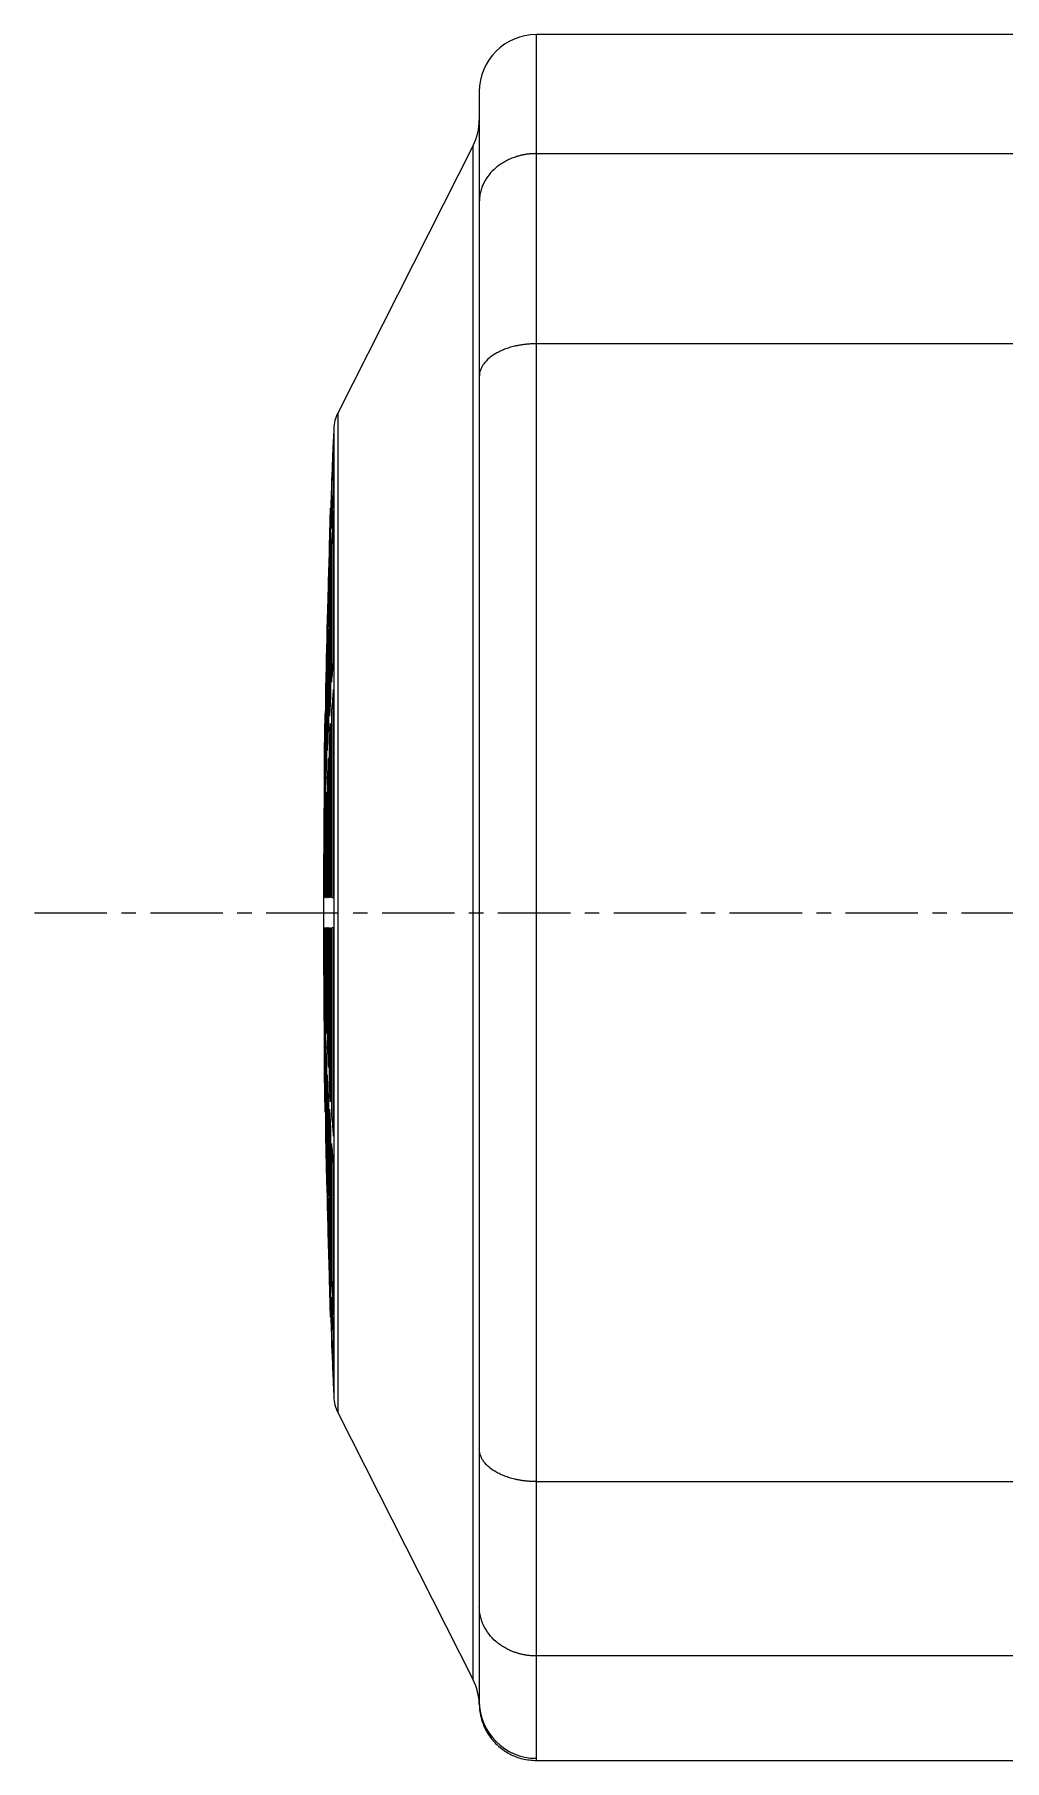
# Model space of a CAD drawing. Header units: millimetres. Extents: x -1229 to 6348, y -522 to 5252.
# Drawn here: x 264.5 to 519.7, y 1371.9 to 1825.9 of the extents above; entities that cross this region are included whole.
import ezdxf

# ---------------------------------------------------------------- set-up
doc = ezdxf.new("R2010")
doc.units = ezdxf.units.MM
doc.header["$LTSCALE"] = 25.4
doc.linetypes.add('CENTERX2', pattern=[0.8, 0.5, -0.1, 0.1, -0.1])
doc.layers.add('Centerline', color=5, linetype='CENTERX2', lineweight=5)

# ---------------------------------------------------------------- blocks, each defined once
blk = doc.blocks.new('HHI 365TS FRONT VIEW')
at = {"color": 7, "linetype": 'Continuous', "lineweight": 5}
for p, q in [((-575.2, 231), (-755.2, 231)), ((-755.2, 199.67), (-755.2, 231)), ((-771.82, 201.81), (-807.43, 131.43)), ((-771.82, -201.81), (-771.82, 201.81)), ((-755.2, 199.67), (-575.2, 199.67)), ((-755.2, 149.65), (-755.2, 199.67)), ((-770.2, 187.04), (-770.2, 141.06)), ((-755.2, -149.65), (-755.2, 149.65)), ((-575.2, 149.65), (-755.2, 149.65)), ((-808.5, 127.34), (-808.5, -127.34)), ((-807.43, 131.43), (-807.43, -131.43)), ((-808.62, 124.44), (-808.62, 109.76)), ((-809.01, 101.1), (-809.01, 114.43)), ((-808.62, 114.43), (-809.01, 114.43)), ((-809.65, 96.42), (-809.31, 106.42)), ((-809.31, 106.42), (-809.31, 94.17)), ((-808.62, 105.76), (-808.62, 65.68)), ((-809.65, 85.5), (-809.65, 96.42)), ((-809.31, 96.42), (-809.65, 96.42)), ((-809.01, 60.68), (-809.01, 97.1)), ((-808.62, 97.1), (-809.01, 97.1)), ((-809.31, 94.17), (-809.65, 85.5)), ((-809.89, 88.41), (-809.89, 78.56)), ((-809.65, 81.5), (-809.31, 90.17)), ((-809.31, 90.17), (-809.31, 56.68)), ((-810.17, 69.89), (-810.17, 78.4)), ((-809.9, 78.4), (-810.17, 78.4)), ((-809.65, 51.67), (-809.65, 81.5)), ((-809.31, 81.5), (-809.65, 81.5)), ((-809.89, 74.56), (-809.89, 47.67)), ((-810.37, 70.39), (-810.37, 62.96)), ((-810.17, 42.66), (-810.17, 65.89)), ((-809.89, 65.89), (-810.17, 65.89)), ((-810.59, 54.28), (-810.59, 60.37)), ((-810.44, 60.37), (-810.59, 60.37)), ((-810.37, 58.96), (-810.37, 38.66)), ((-809.31, 56.68), (-809.65, 51.67)), ((-808.62, 58.75), (-808.62, 4)), ((-810.9, 42.31), (-810.74, 52.35)), ((-810.74, 52.35), (-810.74, 4)), ((-810.59, 33.65), (-810.59, 50.28)), ((-810.37, 50.28), (-810.59, 50.28)), ((-809.01, 4), (-809.01, 53.75)), ((-808.62, 53.75), (-809.01, 53.75)), ((-809.65, 44.74), (-809.31, 49.75)), ((-809.31, 49.75), (-809.31, 4)), ((-810.9, 4), (-810.9, 42.31)), ((-810.9, 42.31), (-810.74, 42.31)), ((-809.65, 4), (-809.65, 44.74)), ((-809.31, 44.74), (-809.65, 44.74)), ((-809.89, 40.74), (-809.89, 4)), ((-810.17, 4), (-810.17, 35.73)), ((-809.89, 35.73), (-810.17, 35.73)), ((-810.37, 31.73), (-810.37, 4)), ((-810.59, 4), (-810.59, 26.72)), ((-810.37, 26.72), (-810.59, 26.72)), ((-810.74, 4), (-810.9, 4)), ((-809.31, 4), (-809.65, 4)), ((-810.9, -4), (-810.74, -4)), ((-810.9, -42.31), (-810.9, -4)), ((-810.74, -4), (-810.74, -52.35)), ((-810.59, -26.72), (-810.59, -4)), ((-810.37, -4), (-810.37, -31.73)), ((-810.17, -35.73), (-810.17, -4)), ((-809.89, -4), (-809.89, -40.74)), ((-809.65, -4), (-809.31, -4)), ((-809.65, -44.74), (-809.65, -4)), ((-809.31, -4), (-809.31, -49.75)), ((-809.01, -53.75), (-809.01, -4)), ((-808.62, -4), (-808.62, -58.75)), ((-810.59, -26.72), (-810.37, -26.72)), ((-810.59, -50.28), (-810.59, -33.65)), ((-810.17, -35.73), (-809.89, -35.73)), ((-810.37, -38.66), (-810.37, -58.96)), ((-810.74, -52.35), (-810.9, -42.31)), ((-810.74, -42.31), (-810.9, -42.31)), ((-810.17, -65.89), (-810.17, -42.66)), ((-809.31, -49.75), (-809.65, -44.74)), ((-809.65, -44.74), (-809.31, -44.74)), ((-809.89, -47.67), (-809.89, -74.56)), ((-810.59, -50.28), (-810.37, -50.28)), ((-810.59, -60.37), (-810.59, -54.28)), ((-809.65, -51.67), (-809.31, -56.68)), ((-809.65, -81.5), (-809.65, -51.67)), ((-809.01, -53.75), (-808.62, -53.75)), ((-809.31, -56.68), (-809.31, -90.17)), ((-810.59, -60.37), (-810.44, -60.37)), ((-810.37, -62.96), (-810.37, -70.39)), ((-809.01, -97.1), (-809.01, -60.68)), ((-810.17, -65.89), (-809.89, -65.89)), ((-808.62, -65.68), (-808.62, -105.76)), ((-810.17, -78.4), (-810.17, -69.89)), ((-810.17, -78.4), (-809.9, -78.4)), ((-809.89, -78.56), (-809.89, -88.41)), ((-809.31, -90.17), (-809.65, -81.5)), ((-809.65, -81.5), (-809.31, -81.5)), ((-809.65, -85.5), (-809.31, -94.17)), ((-809.65, -96.42), (-809.65, -85.5)), ((-809.31, -94.17), (-809.31, -106.42)), ((-809.31, -106.42), (-809.65, -96.42)), ((-809.65, -96.42), (-809.31, -96.42)), ((-809.01, -97.1), (-808.62, -97.1)), ((-809.01, -114.43), (-809.01, -101.1)), ((-808.62, -109.76), (-808.62, -124.44)), ((-809.01, -114.43), (-808.62, -114.43)), ((-807.43, -131.43), (-771.82, -201.81)), ((-770.2, -141.06), (-770.2, -182.56)), ((-755.2, -149.65), (-575.2, -149.65)), ((-755.2, -195.51), (-755.2, -149.65)), ((-575.2, -195.51), (-755.2, -195.51)), ((-755.2, -222.44), (-755.2, -195.51)), ((-770.2, -207.45), (-770.2, -207.72)), ((-755.21, -223), (-587.7, -223))]:
    blk.add_line(p, q, dxfattribs=at)
at = {"color": 7, "linetype": 'Continuous', "lineweight": 5, "flags": 128}
blk.add_lwpolyline([(-810.02, -84.01), (-809.68, -95.52), (-808.5, -127.34)], dxfattribs=at)
at = {"color": 7, "linetype": 'Continuous', "lineweight": 5}
for centre, radius, start, end in [((-755.2, 216), 15, 90, 180), ((-785.2, 208.58), 15, 333.1602, 0), ((2188.8, 0), 3000, 177.5673, 179.10482), ((-798.51, 126.91), 10, 153.1602, 177.5673), ((2188.8, 0), 3000, 179.12841, 181.58039), ((-798.51, -126.91), 10, 182.4327, 206.8398), ((-785.2, -208.58), 15, 1.4607, 26.8398), ((-755.21, -207.44), 14.99, 180.0365, 270.0364)]:
    blk.add_arc(centre, radius, start, end, dxfattribs=at)
for points in [[(-770.2, 216), (-770.2, 216), (-770.2, 206.15), (-770.2, 187.04)], [(-808.62, 124.44), (-808.68, 122.77), (-808.82, 119.43), (-808.95, 116.1), (-809.01, 114.43)], [(-809.01, 101.1), (-808.95, 102.54), (-808.82, 105.43), (-808.68, 108.32), (-808.62, 109.76)], [(-808.62, 105.76), (-808.68, 104.32), (-808.82, 101.43), (-808.95, 98.54), (-809.01, 97.1)], [(-809.89, 88.41), (-809.94, 86.74), (-810.04, 83.4), (-810.13, 80.07), (-810.17, 78.4)], [(-810.17, 69.89), (-810.13, 71.34), (-810.04, 74.23), (-809.94, 77.12), (-809.89, 78.56)], [(-809.89, 74.56), (-809.94, 73.12), (-810.04, 70.23), (-810.13, 67.34), (-810.17, 65.89)], [(-810.37, 70.39), (-810.41, 68.72), (-810.49, 65.38), (-810.56, 62.04), (-810.59, 60.37)], [(-809.01, 60.68), (-808.95, 61.51), (-808.82, 63.18), (-808.68, 64.85), (-808.62, 65.68)], [(-810.59, 54.28), (-810.56, 55.73), (-810.49, 58.62), (-810.41, 61.51), (-810.37, 62.96)], [(-810.37, 58.96), (-810.41, 57.51), (-810.49, 54.62), (-810.56, 51.73), (-810.59, 50.28)], [(-808.62, 58.75), (-808.68, 57.92), (-808.82, 56.25), (-808.95, 54.58), (-809.01, 53.75)], [(-810.17, 42.66), (-810.13, 43.5), (-810.04, 45.17), (-809.94, 46.83), (-809.89, 47.67)], [(-810.59, 33.65), (-810.56, 34.48), (-810.49, 36.15), (-810.41, 37.82), (-810.37, 38.66)], [(-809.89, 40.74), (-809.94, 39.91), (-810.04, 38.24), (-810.13, 36.57), (-810.17, 35.73)], [(-810.37, 31.73), (-810.41, 30.89), (-810.49, 29.22), (-810.56, 27.55), (-810.59, 26.72)], [(-810.59, 4), (-810.56, 4), (-810.49, 4), (-810.41, 4), (-810.37, 4)], [(-810.17, 4), (-810.13, 4), (-810.04, 4), (-809.94, 4), (-809.89, 4)], [(-809.01, 4), (-808.95, 4), (-808.82, 4), (-808.68, 4), (-808.62, 4)], [(-810.37, -4), (-810.41, -4), (-810.49, -4), (-810.56, -4), (-810.59, -4)], [(-809.89, -4), (-809.94, -4), (-810.04, -4), (-810.13, -4), (-810.17, -4)], [(-808.62, -4), (-808.68, -4), (-808.82, -4), (-808.95, -4), (-809.01, -4)], [(-810.59, -26.72), (-810.56, -27.55), (-810.49, -29.22), (-810.41, -30.89), (-810.37, -31.73)], [(-810.37, -38.66), (-810.41, -37.82), (-810.49, -36.15), (-810.56, -34.48), (-810.59, -33.65)], [(-810.17, -35.73), (-810.13, -36.57), (-810.04, -38.24), (-809.94, -39.91), (-809.89, -40.74)], [(-809.89, -47.67), (-809.94, -46.83), (-810.04, -45.17), (-810.13, -43.5), (-810.17, -42.66)], [(-810.59, -50.28), (-810.56, -51.73), (-810.49, -54.62), (-810.41, -57.51), (-810.37, -58.96)], [(-810.37, -62.96), (-810.41, -61.51), (-810.49, -58.62), (-810.56, -55.73), (-810.59, -54.28)], [(-809.01, -53.75), (-808.95, -54.58), (-808.82, -56.25), (-808.68, -57.92), (-808.62, -58.75)], [(-810.59, -60.37), (-810.56, -62.04), (-810.49, -65.38), (-810.41, -68.72), (-810.37, -70.39)], [(-808.62, -65.68), (-808.68, -64.85), (-808.82, -63.18), (-808.95, -61.51), (-809.01, -60.68)], [(-810.17, -65.89), (-810.13, -67.34), (-810.04, -70.23), (-809.94, -73.12), (-809.89, -74.56)], [(-809.89, -78.56), (-809.94, -77.12), (-810.04, -74.23), (-810.13, -71.34), (-810.17, -69.89)], [(-810.17, -78.4), (-810.13, -80.07), (-810.04, -83.4), (-809.94, -86.74), (-809.89, -88.41)], [(-809.01, -97.1), (-808.95, -98.54), (-808.82, -101.43), (-808.68, -104.32), (-808.62, -105.76)], [(-808.62, -109.76), (-808.68, -108.32), (-808.82, -105.43), (-808.95, -102.54), (-809.01, -101.1)], [(-809.01, -114.43), (-808.95, -116.1), (-808.82, -119.43), (-808.68, -122.77), (-808.62, -124.44)], [(-770.2, -182.56), (-770.2, -196.93), (-770.2, -205.32), (-770.2, -207.45)]]:
    blk.add_open_spline(points, degree=3, dxfattribs=at)
for points, knots in [([(-755.2, 199.67), (-755.33, 199.66), (-755.59, 199.66), (-755.98, 199.65), (-756.38, 199.63), (-756.77, 199.6), (-757.16, 199.56), (-757.55, 199.51), (-757.94, 199.46), (-758.33, 199.39), (-758.71, 199.32), (-759.1, 199.23), (-759.48, 199.14), (-759.86, 199.04), (-760.24, 198.93), (-760.61, 198.82), (-761.3, 198.58), (-762.3, 198.19), (-763.55, 197.55), (-764.75, 196.81), (-766.18, 195.71), (-767.76, 194.1), (-768.9, 192.3), (-769.58, 190.71), (-769.85, 189.79), (-770, 189.09), (-770.08, 188.66), (-770.14, 188.17), (-770.19, 187.62), (-770.2, 187.24), (-770.2, 187.04)], [0, 0, 0, 0, 0.016467, 0.032963, 0.049487, 0.06604, 0.082622, 0.099234, 0.115876, 0.132548, 0.149252, 0.165986, 0.182752, 0.199551, 0.216381, 0.233245, 0.250141, 0.3105, 0.372244, 0.435389, 0.499949, 0.618706, 0.749363, 0.808815, 0.874528, 0.894149, 0.916507, 0.941601, 0.969432, 1, 1, 1, 1]), ([(-755.2, 149.65), (-755.33, 149.64), (-755.59, 149.64), (-755.98, 149.63), (-756.38, 149.62), (-756.77, 149.6), (-757.16, 149.57), (-757.55, 149.54), (-757.94, 149.5), (-758.33, 149.46), (-758.72, 149.41), (-759.1, 149.35), (-759.48, 149.29), (-759.86, 149.22), (-760.24, 149.15), (-760.61, 149.07), (-761.31, 148.91), (-762.3, 148.64), (-763.56, 148.2), (-764.75, 147.69), (-766.19, 146.94), (-767.76, 145.85), (-768.91, 144.62), (-769.58, 143.55), (-769.87, 142.89), (-770.03, 142.36), (-770.12, 141.96), (-770.19, 141.52), (-770.2, 141.22), (-770.2, 141.06)], [0, 0, 0, 0, 0.016492, 0.033009, 0.04955, 0.066117, 0.08271, 0.099329, 0.115974, 0.132647, 0.149347, 0.166074, 0.18283, 0.199614, 0.216428, 0.23327, 0.250142, 0.310735, 0.372558, 0.435625, 0.49995, 0.61938, 0.749366, 0.809271, 0.874532, 0.901269, 0.931093, 0.964003, 1, 1, 1, 1]), ([(-770.2, 141.06), (-770.2, 96.49), (-770.2, 48.5), (-770.2, -48.5), (-770.2, -96.49), (-770.2, -141.06)], [0, 0, 0, 0, 0.5, 0.5, 1, 1, 1, 1]), ([(-755.2, -149.65), (-755.33, -149.64), (-755.59, -149.64), (-755.98, -149.63), (-756.38, -149.62), (-756.77, -149.6), (-757.16, -149.57), (-757.55, -149.54), (-757.94, -149.5), (-758.33, -149.46), (-758.71, -149.41), (-759.1, -149.35), (-759.48, -149.29), (-759.86, -149.22), (-760.24, -149.15), (-760.61, -149.07), (-761.3, -148.91), (-762.3, -148.64), (-763.55, -148.21), (-764.75, -147.69), (-766.18, -146.95), (-767.76, -145.85), (-768.9, -144.62), (-769.58, -143.55), (-769.85, -142.92), (-770, -142.45), (-770.08, -142.16), (-770.14, -141.82), (-770.19, -141.45), (-770.2, -141.19), (-770.2, -141.06)], [0, 0, 0, 0, 0.0164674, 0.0329629, 0.0494869, 0.0660398, 0.082622, 0.0992339, 0.1158758, 0.1325483, 0.1492516, 0.1659861, 0.1827523, 0.1995506, 0.2163813, 0.2332447, 0.2501414, 0.3104999, 0.3722441, 0.435389, 0.4999486, 0.6187062, 0.7493632, 0.8088153, 0.8745283, 0.8941493, 0.916507, 0.9416014, 0.9694325, 1, 1, 1, 1]), ([(-755.2, -195.51), (-755.33, -195.51), (-755.59, -195.51), (-755.99, -195.5), (-756.38, -195.47), (-756.77, -195.44), (-757.16, -195.4), (-757.56, -195.35), (-757.95, -195.29), (-758.34, -195.23), (-758.72, -195.15), (-759.11, -195.07), (-759.49, -194.97), (-759.87, -194.87), (-760.25, -194.76), (-760.63, -194.64), (-761.32, -194.4), (-762.32, -193.99), (-763.57, -193.33), (-764.77, -192.56), (-766.2, -191.43), (-767.77, -189.78), (-768.91, -187.93), (-769.58, -186.31), (-769.87, -185.32), (-770.03, -184.52), (-770.12, -183.93), (-770.19, -183.27), (-770.2, -182.8), (-770.2, -182.56)], [0, 0, 0, 0, 0.01648, 0.032986, 0.049518, 0.066077, 0.082663, 0.099277, 0.115919, 0.132591, 0.149292, 0.166022, 0.182784, 0.199576, 0.2164, 0.233257, 0.250145, 0.310625, 0.372406, 0.435509, 0.499951, 0.619151, 0.749373, 0.809181, 0.874573, 0.900962, 0.930664, 0.963677, 1, 1, 1, 1]), ([(-770.2, -208.07), (-770.2, -208.12), (-770.2, -208.29), (-770.2, -208.24), (-770.2, -208.2)], [0, 0, 0, 0, 0.274023, 1, 1, 1, 1]), ([(-770.2, -208.29), (-770.17, -208.89), (-770.1, -210.21), (-769.63, -212.32), (-768.73, -214.68), (-767.23, -217.13), (-765.06, -219.48), (-762.21, -221.41), (-758.84, -222.74), (-756.42, -222.91), (-755.21, -223)], [0, 0, 0, 0, 0.077676, 0.170177, 0.278218, 0.401719, 0.539343, 0.688135, 0.843546, 1, 1, 1, 1]), ([(-755.21, -223), (-755.21, -223), (-755.21, -223), (-755.2, -222.96), (-755.2, -222.88), (-755.2, -222.74), (-755.2, -222.59), (-755.2, -222.48), (-755.2, -222.44)], [0, 0, 0, 0, 0.1047085, 0.2757072, 0.4674292, 0.6998389, 0.8808091, 1, 1, 1, 1])]:
    blk.add_open_spline(points, degree=3, knots=knots, dxfattribs=at)
at = {"layer": 'Centerline', "linetype": 'CENTERX2', "lineweight": 5, "ltscale": 1.5}
blk.add_line((-887.22, 0), (73.43, 0), dxfattribs=at)

msp = doc.modelspace()

# ---------------------------------------------------------------- block references
at = {"color": 7, "lineweight": 5}
msp.add_blockref('HHI 365TS FRONT VIEW', (1151.698, 1594.899), dxfattribs=at)

doc.saveas('drawing.dxf')
